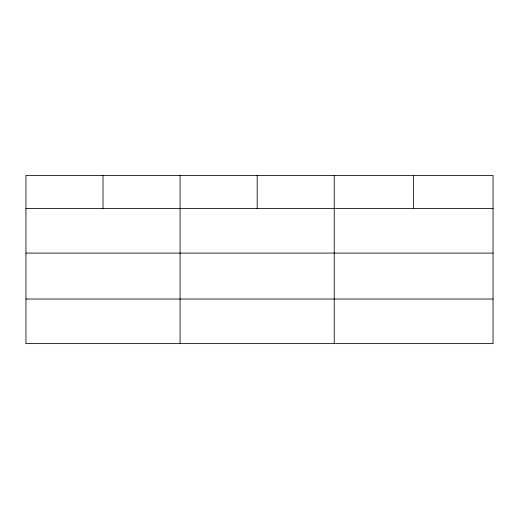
<?xml version="1.0" encoding="UTF-8"?>
<svg xmlns="http://www.w3.org/2000/svg" width="519" height="519" viewBox="0 0 519 519"><rect width="100%" height="100%" fill="white"/><g stroke="black" fill="none" stroke-linecap="round" stroke-linejoin="round"><path stroke-width="0.78" d="M493.05 253.09L493.05 175.383L25.95 175.383L25.95 343.617L493.05 343.617L493.05 253.09L25.95 253.09M25.95 208.502L493.05 208.502M25.95 299.028L493.05 299.028M413.643 175.383L413.643 208.502M334.236 175.383L334.236 343.617M257.165 175.383L257.165 208.502M180.093 175.383L180.093 343.617M103.022 175.383L103.022 208.502"/></g></svg>
